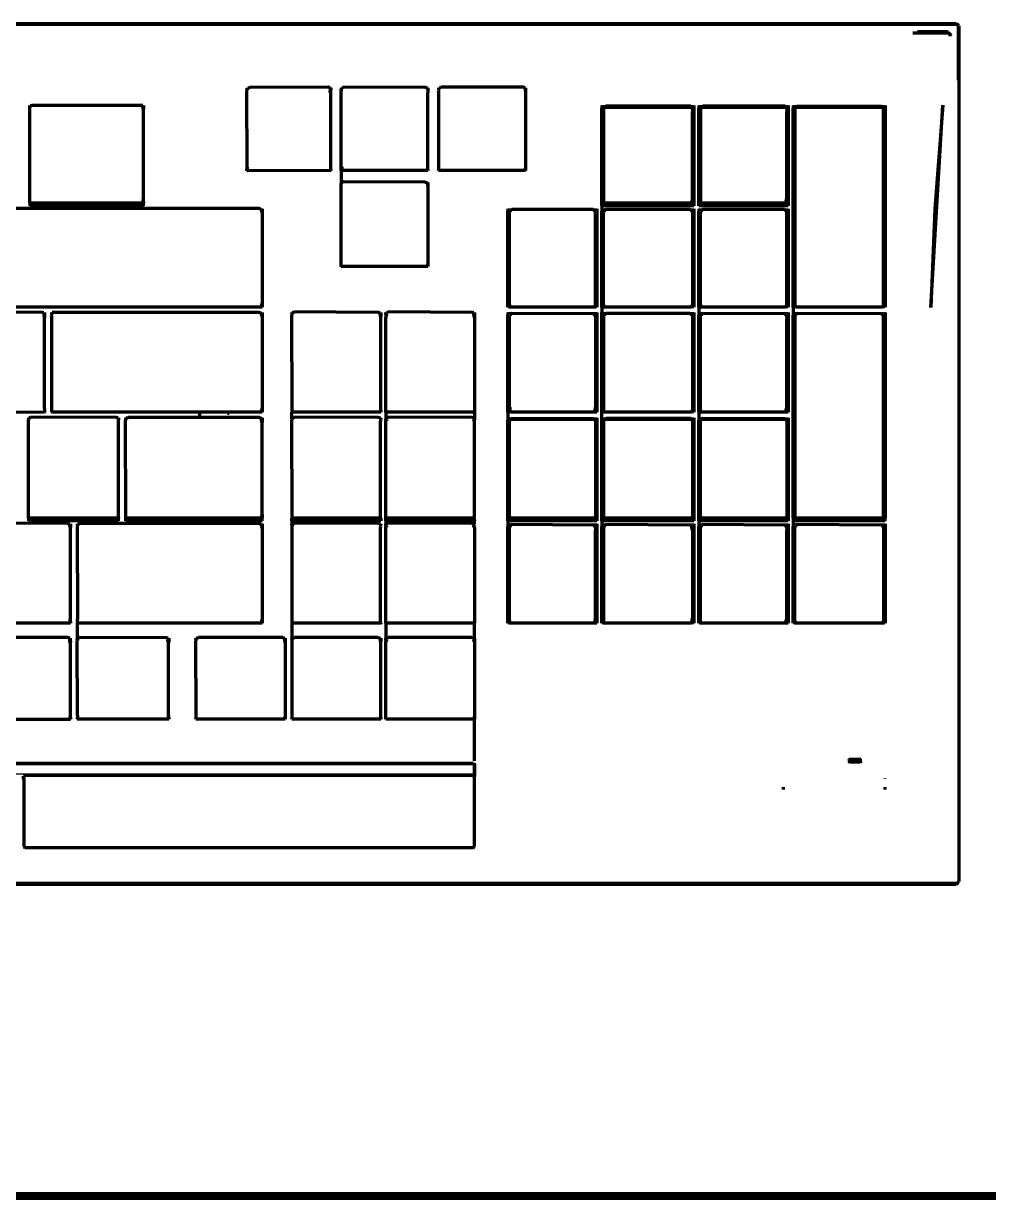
# Model space of a CAD drawing. Header units: millimetres. Extents: x 4307 to 31003, y 2809 to 20009.
# Drawn here: x 12855.8 to 12985.9, y 13399.1 to 13557.4 of the extents above; entities that cross this region are included whole.
import ezdxf

# ---------------------------------------------------------------- set-up
doc = ezdxf.new("R2010")
doc.units = ezdxf.units.MM
doc.layers.add('ProfileEdges', color=7, linetype='Continuous')

msp = doc.modelspace()

# ---------------------------------------------------------------- linework, layer by layer
for p, q in [((12981.63, 13557.11), (12981.47, 13557.26)), ((12981.63, 13557.11), (12981.63, 13549.82)), ((12981.74, 13556.96), (12981.63, 13557.11)), ((12981.74, 13556.96), (12981.74, 13548.65)), ((12980.47, 13556.34), (12980.76, 13555.96)), ((12980.76, 13555.96), (12980.81, 13555.97)), ((12980.79, 13556.16), (12980.81, 13555.97)), ((12980.81, 13555.93), (12980.81, 13555.97)), ((12885.93, 13548.75), (12886.06, 13548.74)), ((12886.09, 13548.75), (12886.27, 13548.75)), ((12896.9, 13548.78), (12897.16, 13548.78)), ((12897.16, 13548.78), (12897.25, 13548.78)), ((12898.63, 13548.78), (12898.71, 13548.78)), ((12909.97, 13548.78), (12910.23, 13548.78)), ((12910.23, 13548.78), (12910.32, 13548.78)), ((12911.76, 13548.78), (12911.85, 13548.78)), ((12923.15, 13548.78), (12923.41, 13548.78)), ((12923.41, 13548.78), (12923.49, 13548.78)), ((12911.76, 13548.44), (12911.85, 13548.44)), ((12923.41, 13548.44), (12923.49, 13548.44)), ((12856.68, 13546.4), (12856.76, 13546.4)), ((12856.68, 13546.06), (12856.76, 13546.06)), ((12871.85, 13546.38), (12871.98, 13546.4)), ((12871.9, 13546.06), (12871.98, 13546.06)), ((12933.78, 13546.4), (12946.17, 13546.4)), ((12933.78, 13546.06), (12934, 13546.06)), ((12934, 13546.06), (12945.93, 13546.06)), ((12945.93, 13546.06), (12946.17, 13546.06)), ((12946.85, 13546.4), (12958.87, 13546.4)), ((12946.85, 13546.06), (12947.08, 13546.06)), ((12947.08, 13546.06), (12958.63, 13546.06)), ((12958.63, 13546.06), (12958.87, 13546.06)), ((12959.56, 13546.4), (12971.92, 13546.4)), ((12959.56, 13546.06), (12959.81, 13546.06)), ((12959.81, 13546.06), (12971.66, 13546.06)), ((12971.66, 13546.06), (12971.92, 13546.06)), ((12898.63, 13536.04), (12898.71, 13536.04)), ((12898.71, 13536.04), (12909.97, 13536.07)), ((12910.23, 13536.04), (12910.32, 13536.04)), ((12910.25, 13535.7), (12910.32, 13535.7)), ((12887.65, 13532.48), (12887.8, 13532.48)), ((12887.86, 13532.47), (12887.99, 13532.48)), ((12887.9, 13532.15), (12887.99, 13532.15)), ((12921.1, 13532.48), (12933.1, 13532.48)), ((12921.1, 13532.15), (12921.33, 13532.15)), ((12921.33, 13532.15), (12921.62, 13532.15)), ((12932.58, 13532.15), (12932.88, 13532.15)), ((12932.88, 13532.15), (12933.1, 13532.15)), ((12933.78, 13532.48), (12946.17, 13532.48)), ((12933.78, 13532.15), (12934.03, 13532.15)), ((12934.03, 13532.15), (12934.3, 13532.15)), ((12945.66, 13532.15), (12945.95, 13532.15)), ((12945.95, 13532.15), (12946.17, 13532.15)), ((12946.85, 13532.48), (12958.87, 13532.48)), ((12946.85, 13532.15), (12947.1, 13532.15)), ((12947.1, 13532.15), (12947.37, 13532.15)), ((12958.36, 13532.15), (12958.65, 13532.15)), ((12958.65, 13532.15), (12958.87, 13532.15)), ((12846.73, 13518.49), (12858.33, 13518.52)), ((12858.54, 13518.47), (12858.67, 13518.49)), ((12859.61, 13518.49), (12859.69, 13518.49)), ((12887.86, 13518.47), (12887.99, 13518.49)), ((12892, 13518.49), (12892.08, 13518.49)), ((12892.08, 13518.49), (12903.62, 13518.52)), ((12903.83, 13518.47), (12903.96, 13518.49)), ((12904.65, 13518.49), (12904.78, 13518.47)), ((12904.81, 13518.49), (12916.27, 13518.52)), ((12916.48, 13518.47), (12916.61, 13518.49)), ((12921.1, 13518.49), (12933.1, 13518.49)), ((12933.78, 13518.49), (12946.17, 13518.49)), ((12946.85, 13518.49), (12958.87, 13518.49)), ((12959.56, 13518.49), (12971.92, 13518.49)), ((12858.67, 13518.15), (12858.6, 13518.15)), ((12859.61, 13518.15), (12859.69, 13518.15)), ((12887.9, 13518.15), (12887.99, 13518.15)), ((12903.88, 13518.15), (12903.96, 13518.15)), ((12904.65, 13518.15), (12904.99, 13518.15)), ((12916.27, 13518.15), (12916.54, 13518.15)), ((12916.54, 13518.15), (12916.61, 13518.15)), ((12921.1, 13518.15), (12921.33, 13518.15)), ((12921.33, 13518.15), (12921.62, 13518.15)), ((12932.58, 13518.15), (12932.86, 13518.15)), ((12932.86, 13518.15), (12933.1, 13518.15)), ((12933.78, 13518.15), (12934, 13518.15)), ((12934, 13518.15), (12934.3, 13518.15)), ((12945.66, 13518.15), (12945.95, 13518.15)), ((12945.95, 13518.15), (12946.17, 13518.15)), ((12946.85, 13518.15), (12947.08, 13518.15)), ((12947.08, 13518.15), (12947.37, 13518.15)), ((12958.36, 13518.15), (12958.63, 13518.15)), ((12958.63, 13518.15), (12958.87, 13518.15)), ((12959.56, 13518.15), (12959.83, 13518.15)), ((12959.99, 13518.15), (12960.07, 13518.15)), ((12971.4, 13518.15), (12971.66, 13518.15)), ((12971.66, 13518.15), (12971.92, 13518.15)), ((12856.5, 13504.32), (12856.58, 13504.32)), ((12856.58, 13504.32), (12868.3, 13504.35)), ((12868.55, 13504.32), (12868.64, 13504.32)), ((12869.58, 13504.32), (12869.67, 13504.32)), ((12887.86, 13504.3), (12887.99, 13504.32)), ((12892, 13504.32), (12892.08, 13504.32)), ((12892.08, 13504.32), (12903.62, 13504.35)), ((12903.88, 13504.32), (12903.96, 13504.32)), ((12904.65, 13504.32), (12904.73, 13504.32)), ((12904.73, 13504.32), (12916.27, 13504.35)), ((12916.53, 13504.32), (12916.61, 13504.32)), ((12921.1, 13504.32), (12933.1, 13504.32)), ((12933.78, 13504.32), (12946.17, 13504.32)), ((12946.85, 13504.32), (12958.87, 13504.32)), ((12868.55, 13503.98), (12868.64, 13503.98)), ((12887.9, 13503.98), (12887.99, 13503.98)), ((12903.88, 13503.98), (12903.96, 13503.98)), ((12904.65, 13503.98), (12904.99, 13503.98)), ((12916.27, 13503.98), (12916.61, 13503.98)), ((12921.1, 13503.98), (12921.33, 13503.98)), ((12921.33, 13503.98), (12932.88, 13503.98)), ((12932.88, 13503.98), (12933.1, 13503.98)), ((12933.78, 13503.98), (12934, 13503.98)), ((12934, 13503.98), (12945.95, 13503.98)), ((12945.95, 13503.98), (12946.17, 13503.98)), ((12946.85, 13503.98), (12947.08, 13503.98)), ((12947.08, 13503.98), (12958.65, 13503.98)), ((12958.65, 13503.98), (12958.87, 13503.98)), ((12861.81, 13490.02), (12861.96, 13490.02)), ((12862.02, 13490.01), (12862.15, 13490.02)), ((12863.08, 13490.02), (12863.21, 13490.01)), ((12863.27, 13490.02), (12863.42, 13490.02)), ((12887.65, 13490.02), (12887.8, 13490.02)), ((12887.86, 13490.01), (12887.99, 13490.02)), ((12892, 13490.02), (12892.12, 13490.01)), ((12903.62, 13490.02), (12903.88, 13490.03)), ((12903.88, 13490.03), (12903.96, 13490.02)), ((12904.65, 13490.02), (12904.73, 13490.03)), ((12904.73, 13490.03), (12904.99, 13490.02)), ((12916.27, 13490.02), (12916.42, 13490.02)), ((12916.48, 13490.01), (12916.61, 13490.02)), ((12916.59, 13490.89), (12916.61, 13490.78)), ((12916.61, 13490.02), (12916.61, 13489.69)), ((12921.1, 13490.02), (12933.1, 13490.02)), ((12933.78, 13490.02), (12946.17, 13490.02)), ((12946.85, 13490.02), (12958.87, 13490.02)), ((12959.56, 13490.02), (12971.92, 13490.02)), ((12862.15, 13489.69), (12862.06, 13489.69)), ((12887.9, 13489.69), (12887.99, 13489.69)), ((12903.88, 13489.69), (12903.96, 13489.69)), ((12904.65, 13489.69), (12904.99, 13489.69)), ((12916.27, 13489.69), (12916.54, 13489.69)), ((12916.54, 13489.69), (12916.61, 13489.69)), ((12916.61, 13489.69), (12916.59, 13489.39)), ((12921.1, 13489.69), (12921.33, 13489.69)), ((12921.33, 13489.69), (12921.62, 13489.69)), ((12932.58, 13489.69), (12932.86, 13489.69)), ((12932.86, 13489.69), (12933.1, 13489.69)), ((12933.78, 13489.69), (12934, 13489.69)), ((12934, 13489.69), (12934.3, 13489.69)), ((12945.66, 13489.69), (12945.89, 13489.69)), ((12945.89, 13489.69), (12946.17, 13489.69)), ((12946.85, 13489.69), (12947.08, 13489.69)), ((12947.08, 13489.69), (12947.37, 13489.69)), ((12958.36, 13489.69), (12958.63, 13489.69)), ((12958.63, 13489.69), (12958.87, 13489.69)), ((12959.56, 13489.69), (12959.78, 13489.69)), ((12959.78, 13489.69), (12959.83, 13489.69)), ((12959.99, 13489.69), (12960.07, 13489.69)), ((12971.4, 13489.69), (12971.7, 13489.69)), ((12971.7, 13489.69), (12971.92, 13489.69)), ((12850.16, 13474.63), (12862.06, 13474.63)), ((12862.06, 13474.63), (12862.15, 13474.63)), ((12862.06, 13474.29), (12862.15, 13474.29)), ((12863.08, 13474.63), (12863.16, 13474.63)), ((12863.16, 13474.63), (12875.06, 13474.66)), ((12875.06, 13474.29), (12875.34, 13474.29)), ((12875.28, 13474.61), (12875.41, 13474.63)), ((12875.34, 13474.29), (12875.41, 13474.29)), ((12879.07, 13474.63), (12879.16, 13474.63)), ((12879.16, 13474.63), (12891.02, 13474.63)), ((12891.02, 13474.63), (12891.11, 13474.63)), ((12891.02, 13474.29), (12891.11, 13474.29)), ((12892, 13474.63), (12892.08, 13474.63)), ((12892.08, 13474.63), (12903.88, 13474.63)), ((12903.88, 13474.63), (12903.96, 13474.63)), ((12903.88, 13474.29), (12903.96, 13474.29)), ((12904.65, 13474.63), (12904.73, 13474.63)), ((12904.65, 13474.29), (12904.99, 13474.29)), ((12904.73, 13474.63), (12916.53, 13474.63)), ((12916.27, 13474.29), (12916.56, 13474.29)), ((12916.53, 13474.63), (12916.61, 13474.63)), ((12916.56, 13474.29), (12916.61, 13474.29)), ((12967.2, 13458.4), (12967.13, 13458.33)), ((12968.63, 13458.33), (12968.56, 13458.4)), ((12714.7, 13457.62), (12916.48, 13457.62)), ((12916.48, 13456.47), (12916.48, 13457.62)), ((12967.09, 13458.22), (12968.63, 13458.22)), ((12968.69, 13458.22), (12968.63, 13458.22)), ((12916.48, 13456.29), (12714.7, 13456.29)), ((12916.48, 13456.18), (12916.48, 13456.29)), ((12916.48, 13455.85), (12916.48, 13456.18))]:
    msp.add_line(p, q)
at = {"layer": 'ProfileEdges', "lineweight": 211}
for p, q in [((12682.64, 13557.45), (12981.52, 13557.45)), ((12682.76, 13557.34), (12981.4, 13557.34)), ((12981.4, 13557.34), (12981.47, 13557.26)), ((12981.65, 13557.31), (12981.47, 13557.26)), ((12981.52, 13557.45), (12981.65, 13557.31)), ((12981.65, 13557.31), (12981.69, 13557.31)), ((12981.87, 13557.12), (12981.69, 13557.31)), ((12981.87, 13557.12), (12981.87, 13441.84)), ((12975.67, 13556.19), (12980.48, 13556.19)), ((12976.47, 13556.34), (12976.28, 13556.3)), ((12980.42, 13556.34), (12976.47, 13556.34)), ((12980.42, 13556.3), (12976.47, 13556.34)), ((12980.42, 13556.3), (12980.42, 13556.34)), ((12980.48, 13556.19), (12980.42, 13556.3)), ((12980.48, 13556.19), (12980.66, 13556)), ((12980.66, 13556), (12980.66, 13555.76)), ((12980.76, 13555.96), (12980.66, 13556)), ((12980.76, 13555.96), (12980.76, 13555.87)), ((12885.95, 13548.49), (12885.93, 13548.75)), ((12886.06, 13548.74), (12885.95, 13548.49)), ((12886.09, 13548.75), (12886.06, 13548.74)), ((12886.27, 13548.84), (12886.09, 13548.75)), ((12896.9, 13548.87), (12886.27, 13548.84)), ((12897.16, 13548.78), (12896.9, 13548.87)), ((12897.16, 13548.78), (12897.16, 13548.53)), ((12897.23, 13548.52), (12897.16, 13548.78)), ((12897.25, 13548.78), (12897.23, 13548.52)), ((12898.63, 13548.78), (12898.65, 13548.52)), ((12898.65, 13548.52), (12898.71, 13548.78)), ((12898.71, 13548.78), (12898.82, 13548.78)), ((12898.97, 13548.87), (12898.82, 13548.78)), ((12909.97, 13548.82), (12898.97, 13548.87)), ((12910.23, 13548.78), (12909.97, 13548.82)), ((12910.23, 13548.78), (12910.3, 13548.52)), ((12910.32, 13548.78), (12910.3, 13548.52)), ((12911.76, 13548.78), (12911.78, 13548.52)), ((12911.78, 13548.52), (12911.85, 13548.78)), ((12911.85, 13548.78), (12911.95, 13548.78)), ((12911.95, 13548.78), (12912.1, 13548.87)), ((12923.15, 13548.87), (12912.1, 13548.87)), ((12923.41, 13548.78), (12923.15, 13548.87)), ((12923.41, 13548.78), (12923.41, 13548.44)), ((12923.49, 13548.78), (12923.49, 13548.44)), ((12885.95, 13548.49), (12885.93, 13548.42)), ((12885.95, 13538.08), (12885.93, 13548.42)), ((12897.16, 13548.13), (12897.16, 13548.44)), ((12897.25, 13548.44), (12897.23, 13548.52)), ((12897.23, 13538.13), (12897.25, 13548.44)), ((12898.65, 13548.52), (12898.63, 13548.44)), ((12898.65, 13537.76), (12898.63, 13548.44)), ((12910.3, 13548.52), (12910.32, 13548.44)), ((12910.32, 13548.44), (12910.3, 13548.14)), ((12910.3, 13537.76), (12910.3, 13548.14)), ((12911.78, 13548.52), (12911.76, 13548.44)), ((12911.78, 13548.14), (12911.76, 13548.44)), ((12911.78, 13537.76), (12911.78, 13548.14)), ((12923.41, 13548.44), (12923.47, 13548.14)), ((12923.49, 13548.44), (12923.47, 13548.14)), ((12923.47, 13548.14), (12923.47, 13538.13)), ((12856.7, 13546.14), (12856.68, 13546.4)), ((12856.68, 13546.06), (12856.7, 13546.14)), ((12856.7, 13545.76), (12856.68, 13546.06)), ((12856.7, 13546.14), (12856.76, 13546.4)), ((12856.7, 13533.35), (12856.7, 13545.76)), ((12856.76, 13546.4), (12857.02, 13546.44)), ((12857.02, 13546.44), (12871.64, 13546.44)), ((12871.85, 13546.38), (12871.64, 13546.44)), ((12871.9, 13546.16), (12871.85, 13546.38)), ((12871.9, 13546.16), (12871.9, 13546.06)), ((12871.9, 13546.06), (12871.96, 13545.76)), ((12871.98, 13546.06), (12871.96, 13545.76)), ((12871.96, 13545.76), (12871.96, 13533.73)), ((12871.98, 13546.4), (12871.98, 13546.06)), ((12933.78, 13546.4), (12933.78, 13546.06)), ((12933.78, 13533.23), (12933.78, 13546.06)), ((12933.98, 13545.95), (12934, 13546.06)), ((12933.98, 13545.95), (12933.98, 13533.54)), ((12934, 13546.06), (12934.04, 13546.21)), ((12934.04, 13546.21), (12934.3, 13546.3)), ((12945.66, 13546.3), (12934.3, 13546.3)), ((12945.91, 13546.21), (12945.66, 13546.3)), ((12945.91, 13546.21), (12945.93, 13546.06)), ((12945.93, 13546.06), (12945.98, 13545.58)), ((12945.98, 13533.91), (12945.98, 13545.58)), ((12946.17, 13546.4), (12946.17, 13546.06)), ((12946.17, 13546.06), (12946.17, 13533.23)), ((12946.85, 13546.4), (12946.85, 13546.06)), ((12946.85, 13533.23), (12946.85, 13546.06)), ((12947.05, 13545.95), (12947.08, 13546.06)), ((12947.05, 13545.95), (12947.05, 13533.54)), ((12947.08, 13546.06), (12947.11, 13546.21)), ((12947.11, 13546.21), (12947.37, 13546.3)), ((12958.36, 13546.3), (12947.37, 13546.3)), ((12958.62, 13546.21), (12958.36, 13546.3)), ((12958.62, 13546.21), (12958.63, 13546.06)), ((12958.63, 13546.06), (12958.68, 13545.58)), ((12958.68, 13533.91), (12958.68, 13545.58)), ((12958.87, 13546.4), (12958.87, 13546.06)), ((12958.87, 13546.06), (12958.87, 13533.23)), ((12959.56, 13546.4), (12959.56, 13546.06)), ((12959.56, 13519.24), (12959.56, 13546.06)), ((12959.81, 13546.21), (12960.07, 13546.3)), ((12959.81, 13546.06), (12959.81, 13546.21)), ((12959.81, 13519.28), (12959.81, 13546.06)), ((12971.4, 13546.25), (12960.07, 13546.3)), ((12971.66, 13546.21), (12971.4, 13546.25)), ((12971.66, 13546.06), (12971.66, 13546.21)), ((12971.66, 13546.06), (12971.66, 13519.28)), ((12971.92, 13546.4), (12971.92, 13546.06)), ((12971.92, 13546.06), (12971.92, 13519.24)), ((12978.11, 13519.18), (12979.73, 13546.45)), ((12979.73, 13546.45), (12978.61, 13532.48)), ((12885.93, 13537.59), (12885.95, 13538.08)), ((12886, 13537.59), (12885.93, 13537.59)), ((12885.95, 13538.08), (12886, 13537.59)), ((12897.17, 13537.64), (12886, 13537.59)), ((12897.17, 13537.64), (12897.23, 13537.76)), ((12897.25, 13537.64), (12897.17, 13537.64)), ((12897.23, 13537.76), (12897.23, 13538.13)), ((12897.23, 13537.76), (12897.25, 13537.64)), ((12898.63, 13537.64), (12898.65, 13537.76)), ((12898.68, 13537.64), (12898.63, 13537.64)), ((12898.63, 13537.64), (12898.63, 13536.04)), ((12898.68, 13537.64), (12898.65, 13537.76)), ((12898.71, 13537.64), (12898.68, 13537.64)), ((12898.71, 13538.15), (12898.71, 13537.64)), ((12910.27, 13537.63), (12898.71, 13537.64)), ((12910.3, 13537.76), (12910.27, 13537.63)), ((12910.32, 13537.64), (12910.27, 13537.63)), ((12910.3, 13537.76), (12910.32, 13537.64)), ((12911.76, 13537.64), (12911.78, 13537.76)), ((12911.81, 13537.64), (12911.76, 13537.64)), ((12911.81, 13537.64), (12911.78, 13537.76)), ((12923.39, 13537.64), (12911.81, 13537.64)), ((12923.39, 13537.64), (12923.41, 13537.74)), ((12923.49, 13537.64), (12923.39, 13537.64)), ((12923.47, 13538.13), (12923.41, 13537.74)), ((12923.47, 13538.13), (12923.49, 13537.64)), ((12898.63, 13536.04), (12898.63, 13536)), ((12898.63, 13536), (12898.65, 13535.78)), ((12898.65, 13535.78), (12898.71, 13536.04)), ((12898.97, 13536.13), (12898.71, 13536.04)), ((12909.97, 13536.07), (12898.97, 13536.13)), ((12909.97, 13536.07), (12910.23, 13536.04)), ((12910.23, 13536.04), (12910.25, 13535.7)), ((12910.32, 13536.04), (12910.32, 13535.7)), ((12898.63, 13535.7), (12898.65, 13535.78)), ((12898.65, 13524.8), (12898.63, 13535.7)), ((12910.25, 13535.7), (12910.3, 13535.4)), ((12910.32, 13535.7), (12910.3, 13535.4)), ((12910.3, 13535.4), (12910.3, 13525.18)), ((12856.68, 13533.23), (12856.7, 13533.35)), ((12856.68, 13533.23), (12856.68, 13532.9)), ((12856.73, 13533.23), (12856.68, 13533.23)), ((12871.98, 13532.9), (12856.68, 13532.9)), ((12856.7, 13533.35), (12856.73, 13533.23)), ((12856.73, 13533.23), (12856.76, 13533.09)), ((12871.91, 13533.23), (12856.73, 13533.23)), ((12856.76, 13533.09), (12857.02, 13533)), ((12871.64, 13533), (12857.02, 13533)), ((12871.64, 13533), (12871.9, 13533.09)), ((12871.9, 13533.09), (12871.91, 13533.23)), ((12871.91, 13533.23), (12871.96, 13533.73)), ((12871.98, 13533.23), (12871.91, 13533.23)), ((12871.96, 13533.73), (12871.98, 13533.23)), ((12871.98, 13532.9), (12871.98, 13533.23)), ((12933.78, 13532.9), (12933.78, 13533.23)), ((12934.2, 13533.23), (12933.78, 13533.23)), ((12946.17, 13532.9), (12933.78, 13532.9)), ((12933.78, 13532.9), (12933.78, 13532.48)), ((12934.08, 13533.29), (12933.98, 13533.54)), ((12934.2, 13533.23), (12934.08, 13533.29)), ((12934.3, 13533.18), (12934.2, 13533.23)), ((12944.24, 13533.23), (12934.2, 13533.23)), ((12944.24, 13533.23), (12934.3, 13533.18)), ((12945.66, 13533.24), (12944.24, 13533.23)), ((12945.87, 13533.29), (12945.66, 13533.24)), ((12946.17, 13533.23), (12945.66, 13533.24)), ((12945.91, 13533.52), (12945.87, 13533.29)), ((12945.98, 13533.91), (12945.91, 13533.52)), ((12946.17, 13533.23), (12946.17, 13532.9)), ((12946.85, 13532.9), (12946.85, 13533.23)), ((12947.27, 13533.23), (12946.85, 13533.23)), ((12958.87, 13532.9), (12946.85, 13532.9)), ((12947.15, 13533.29), (12947.05, 13533.54)), ((12947.27, 13533.23), (12947.15, 13533.29)), ((12947.37, 13533.18), (12947.27, 13533.23)), ((12956.99, 13533.23), (12947.27, 13533.23)), ((12956.99, 13533.23), (12947.37, 13533.18)), ((12958.36, 13533.24), (12956.99, 13533.23)), ((12958.57, 13533.29), (12958.36, 13533.24)), ((12958.87, 13533.23), (12958.36, 13533.24)), ((12958.62, 13533.52), (12958.57, 13533.29)), ((12958.62, 13533.52), (12958.68, 13533.91)), ((12958.87, 13533.23), (12958.87, 13532.9)), ((12887.65, 13532.52), (12853.66, 13532.52)), ((12887.65, 13532.52), (12887.8, 13532.48)), ((12887.8, 13532.48), (12887.86, 13532.47)), ((12887.86, 13532.47), (12887.9, 13532.24)), ((12887.9, 13532.24), (12887.9, 13532.15)), ((12887.9, 13532.15), (12887.97, 13531.84)), ((12887.99, 13532.15), (12887.97, 13531.84)), ((12887.97, 13531.84), (12887.97, 13519.73)), ((12887.99, 13532.48), (12887.99, 13532.15)), ((12921.1, 13532.48), (12921.1, 13532.15)), ((12921.1, 13519.24), (12921.1, 13532.15)), ((12921.3, 13532.03), (12921.33, 13532.15)), ((12921.3, 13519.54), (12921.3, 13532.03)), ((12921.33, 13532.15), (12921.36, 13532.29)), ((12921.36, 13532.29), (12921.62, 13532.39)), ((12932.58, 13532.39), (12921.62, 13532.39)), ((12932.58, 13532.39), (12932.84, 13532.29)), ((12932.88, 13532.15), (12932.84, 13532.29)), ((12932.91, 13532.03), (12932.88, 13532.15)), ((12932.91, 13519.54), (12932.91, 13532.03)), ((12933.1, 13532.48), (12933.1, 13532.15)), ((12933.1, 13532.15), (12933.1, 13519.24)), ((12933.78, 13532.48), (12933.78, 13532.15)), ((12933.78, 13519.24), (12933.78, 13532.15)), ((12934.03, 13532.15), (12933.98, 13532.03)), ((12933.98, 13519.54), (12933.98, 13532.03)), ((12934.08, 13532.28), (12934.03, 13532.15)), ((12934.3, 13532.39), (12934.08, 13532.28)), ((12945.66, 13532.39), (12934.3, 13532.39)), ((12945.66, 13532.39), (12945.91, 13532.29)), ((12945.95, 13532.15), (12945.91, 13532.29)), ((12945.98, 13532.03), (12945.95, 13532.15)), ((12945.98, 13532.03), (12945.98, 13519.54)), ((12946.17, 13532.48), (12946.17, 13532.15)), ((12946.17, 13532.15), (12946.17, 13519.24)), ((12946.85, 13532.48), (12946.85, 13532.15)), ((12946.85, 13519.24), (12946.85, 13532.15)), ((12947.1, 13532.15), (12947.05, 13532.03)), ((12947.05, 13519.54), (12947.05, 13532.03)), ((12947.15, 13532.28), (12947.1, 13532.15)), ((12947.37, 13532.39), (12947.15, 13532.28)), ((12958.36, 13532.39), (12947.37, 13532.39)), ((12958.36, 13532.39), (12958.62, 13532.29)), ((12958.65, 13532.15), (12958.62, 13532.29)), ((12958.68, 13532.03), (12958.65, 13532.15)), ((12958.68, 13519.54), (12958.68, 13532.03)), ((12958.87, 13532.48), (12958.87, 13532.15)), ((12958.87, 13532.15), (12958.87, 13519.24)), ((12978.61, 13532.48), (12978.11, 13519.18)), ((12898.63, 13524.69), (12898.65, 13524.8)), ((12898.65, 13524.8), (12898.68, 13524.69)), ((12910.3, 13525.18), (12910.23, 13524.79)), ((12910.3, 13525.18), (12910.32, 13524.69)), ((12898.68, 13524.69), (12898.63, 13524.69)), ((12910.21, 13524.69), (12898.68, 13524.69)), ((12910.21, 13524.69), (12910.23, 13524.79)), ((12910.32, 13524.69), (12910.21, 13524.69)), ((12858.33, 13518.52), (12846.98, 13518.58)), ((12887.92, 13519.24), (12853.39, 13519.24)), ((12858.54, 13518.47), (12858.33, 13518.52)), ((12858.54, 13518.47), (12858.58, 13518.24)), ((12858.67, 13518.49), (12858.67, 13518.15)), ((12859.61, 13518.49), (12859.63, 13518.23)), ((12859.63, 13518.23), (12859.69, 13518.49)), ((12859.95, 13518.52), (12859.69, 13518.49)), ((12887.65, 13518.52), (12859.95, 13518.52)), ((12887.65, 13518.52), (12887.86, 13518.47)), ((12887.86, 13518.47), (12887.9, 13518.24)), ((12887.92, 13519.24), (12887.97, 13519.73)), ((12887.99, 13519.24), (12887.92, 13519.24)), ((12887.97, 13519.73), (12887.99, 13519.24)), ((12887.99, 13518.49), (12887.99, 13518.15)), ((12892.02, 13518.23), (12892, 13518.49)), ((12892.02, 13518.23), (12892.08, 13518.49)), ((12892.08, 13518.49), (12892.34, 13518.58)), ((12903.62, 13518.52), (12892.34, 13518.58)), ((12903.83, 13518.47), (12903.62, 13518.52)), ((12903.88, 13518.24), (12903.83, 13518.47)), ((12903.96, 13518.49), (12903.96, 13518.15)), ((12904.67, 13518.23), (12904.65, 13518.49)), ((12904.78, 13518.47), (12904.67, 13518.23)), ((12904.81, 13518.49), (12904.78, 13518.47)), ((12904.99, 13518.58), (12904.81, 13518.49)), ((12916.27, 13518.52), (12904.99, 13518.58)), ((12916.48, 13518.47), (12916.27, 13518.52)), ((12916.48, 13518.47), (12916.53, 13518.24)), ((12916.61, 13518.49), (12916.61, 13518.15)), ((12921.36, 13519.28), (12921.1, 13519.24)), ((12921.1, 13518.49), (12921.1, 13518.15)), ((12921.3, 13519.54), (12921.36, 13519.28)), ((12921.36, 13519.28), (12921.48, 13519.24)), ((12932.72, 13519.24), (12921.48, 13519.24)), ((12932.72, 13519.24), (12932.84, 13519.28)), ((12932.84, 13519.28), (12932.91, 13519.54)), ((12933.1, 13519.24), (12932.84, 13519.28)), ((12933.1, 13518.49), (12933.1, 13518.15)), ((12933.78, 13519.24), (12933.78, 13518.49)), ((12934.2, 13519.24), (12933.78, 13519.24)), ((12933.78, 13518.15), (12933.78, 13518.49)), ((12933.98, 13519.54), (12934.08, 13519.3)), ((12934.2, 13519.24), (12934.08, 13519.3)), ((12945.79, 13519.24), (12934.2, 13519.24)), ((12945.91, 13519.28), (12945.79, 13519.24)), ((12945.91, 13519.28), (12945.98, 13519.54)), ((12946.17, 13519.24), (12945.91, 13519.28)), ((12946.17, 13518.49), (12946.17, 13518.15)), ((12946.85, 13519.24), (12946.85, 13518.49)), ((12947.27, 13519.24), (12946.85, 13519.24)), ((12946.85, 13518.49), (12946.85, 13518.15)), ((12947.05, 13519.54), (12947.15, 13519.3)), ((12947.27, 13519.24), (12947.15, 13519.3)), ((12958.5, 13519.24), (12947.27, 13519.24)), ((12958.5, 13519.24), (12958.62, 13519.28)), ((12958.62, 13519.28), (12958.68, 13519.54)), ((12958.87, 13519.24), (12958.62, 13519.28)), ((12958.87, 13518.49), (12958.87, 13518.15)), ((12959.81, 13519.28), (12959.56, 13519.24)), ((12959.56, 13519.24), (12959.56, 13518.49)), ((12959.56, 13518.49), (12959.56, 13518.15)), ((12959.93, 13519.24), (12959.81, 13519.28)), ((12971.54, 13519.24), (12959.93, 13519.24)), ((12971.66, 13519.28), (12971.54, 13519.24)), ((12971.92, 13519.24), (12971.66, 13519.28)), ((12971.92, 13518.49), (12971.92, 13518.15)), ((12858.6, 13518.15), (12858.58, 13518.24)), ((12858.65, 13517.85), (12858.6, 13518.15)), ((12858.67, 13518.15), (12858.65, 13517.85)), ((12858.65, 13505.56), (12858.65, 13517.85)), ((12859.63, 13518.23), (12859.61, 13518.15)), ((12859.63, 13517.85), (12859.61, 13518.15)), ((12859.63, 13505.18), (12859.63, 13517.85)), ((12887.9, 13518.24), (12887.9, 13518.15)), ((12887.9, 13518.15), (12887.97, 13517.85)), ((12887.99, 13518.15), (12887.97, 13517.85)), ((12887.97, 13517.85), (12887.97, 13505.56)), ((12892.02, 13518.23), (12892, 13518.15)), ((12892.02, 13505.56), (12892, 13518.15)), ((12903.88, 13518.24), (12903.88, 13518.15)), ((12903.88, 13518.15), (12903.94, 13517.85)), ((12903.96, 13518.15), (12903.94, 13517.85)), ((12903.94, 13517.85), (12903.94, 13505.56)), ((12904.67, 13518.23), (12904.65, 13518.15)), ((12904.65, 13518.15), (12904.67, 13517.85)), ((12904.67, 13505.18), (12904.67, 13517.85)), ((12916.54, 13518.15), (12916.53, 13518.24)), ((12916.59, 13517.85), (12916.54, 13518.15)), ((12916.61, 13518.15), (12916.59, 13517.85)), ((12916.59, 13517.85), (12916.59, 13505.56)), ((12921.1, 13505.07), (12921.1, 13518.15)), ((12921.3, 13518.04), (12921.33, 13518.15)), ((12921.3, 13505.37), (12921.3, 13518.04)), ((12921.33, 13518.15), (12921.36, 13518.3)), ((12921.62, 13518.39), (12921.36, 13518.3)), ((12932.58, 13518.34), (12921.62, 13518.39)), ((12932.58, 13518.34), (12932.84, 13518.3)), ((12932.84, 13518.3), (12932.86, 13518.15)), ((12932.86, 13518.15), (12932.91, 13517.66)), ((12932.91, 13517.66), (12932.91, 13505.75)), ((12933.1, 13518.15), (12933.1, 13505.07)), ((12933.78, 13505.07), (12933.78, 13518.15)), ((12933.98, 13518.04), (12934, 13518.15)), ((12933.98, 13518.04), (12933.98, 13505.37)), ((12934, 13518.15), (12934.04, 13518.3)), ((12934.04, 13518.3), (12934.3, 13518.39)), ((12945.66, 13518.39), (12934.3, 13518.39)), ((12945.66, 13518.39), (12945.91, 13518.3)), ((12945.95, 13518.15), (12945.91, 13518.3)), ((12945.98, 13518.04), (12945.95, 13518.15)), ((12945.98, 13518.04), (12945.98, 13505.37)), ((12946.17, 13518.15), (12946.17, 13505.07)), ((12946.85, 13505.07), (12946.85, 13518.15)), ((12947.05, 13518.04), (12947.08, 13518.15)), ((12947.05, 13505.37), (12947.05, 13518.04)), ((12947.08, 13518.15), (12947.11, 13518.3)), ((12947.11, 13518.3), (12947.37, 13518.39)), ((12958.36, 13518.34), (12947.37, 13518.39)), ((12958.62, 13518.3), (12958.36, 13518.34)), ((12958.62, 13518.3), (12958.63, 13518.15)), ((12958.63, 13518.15), (12958.68, 13517.66)), ((12958.68, 13505.75), (12958.68, 13517.66)), ((12958.87, 13518.15), (12958.87, 13505.07)), ((12959.56, 13490.78), (12959.56, 13518.15)), ((12960.07, 13518.39), (12959.81, 13518.3)), ((12959.83, 13518.15), (12959.81, 13518.3)), ((12959.81, 13518.05), (12959.83, 13518.15)), ((12959.81, 13490.82), (12959.81, 13518.05)), ((12971.4, 13518.34), (12960.07, 13518.39)), ((12971.66, 13518.3), (12971.4, 13518.34)), ((12971.66, 13518.15), (12971.66, 13518.3)), ((12971.66, 13518.15), (12971.66, 13490.82)), ((12971.92, 13518.15), (12971.92, 13490.78)), ((12858.6, 13505.04), (12846.71, 13505.07)), ((12856.5, 13504.32), (12856.52, 13504.06)), ((12856.52, 13504.06), (12856.58, 13504.32)), ((12856.58, 13504.32), (12856.84, 13504.41)), ((12868.3, 13504.35), (12856.84, 13504.41)), ((12858.65, 13505.56), (12858.6, 13505.04)), ((12858.67, 13505.07), (12858.6, 13505.04)), ((12858.65, 13505.56), (12858.67, 13505.07)), ((12859.61, 13505.07), (12859.63, 13505.18)), ((12859.68, 13505.07), (12859.61, 13505.07)), ((12859.63, 13505.18), (12859.68, 13505.07)), ((12887.92, 13505.07), (12859.68, 13505.07)), ((12868.55, 13504.32), (12868.3, 13504.35)), ((12868.55, 13504.32), (12868.62, 13504.06)), ((12868.64, 13504.32), (12868.62, 13504.06)), ((12869.58, 13504.32), (12869.61, 13504.06)), ((12869.61, 13504.06), (12869.67, 13504.32)), ((12869.67, 13504.32), (12869.93, 13504.35)), ((12887.65, 13504.35), (12869.93, 13504.35)), ((12879.79, 13504.73), (12879.37, 13504.73)), ((12883.56, 13504.89), (12883.33, 13504.89)), ((12887.65, 13504.35), (12887.86, 13504.3)), ((12887.9, 13504.07), (12887.86, 13504.3)), ((12887.92, 13505.07), (12887.97, 13505.56)), ((12887.99, 13505.07), (12887.92, 13505.07)), ((12887.97, 13505.56), (12887.99, 13505.07)), ((12887.99, 13504.32), (12887.99, 13503.98)), ((12892, 13505.07), (12892.02, 13505.18)), ((12892, 13504.32), (12892, 13505.07)), ((12892.07, 13505.07), (12892, 13505.07)), ((12892.02, 13504.06), (12892, 13504.32)), ((12892.02, 13505.18), (12892.02, 13505.56)), ((12892.07, 13505.07), (12892.02, 13505.18)), ((12892.02, 13504.06), (12892.08, 13504.32)), ((12903.89, 13505.07), (12892.07, 13505.07)), ((12892.08, 13504.32), (12892.34, 13504.41)), ((12903.62, 13504.35), (12892.34, 13504.41)), ((12903.88, 13504.32), (12903.62, 13504.35)), ((12903.88, 13504.32), (12903.94, 13504.06)), ((12903.94, 13505.56), (12903.89, 13505.07)), ((12903.96, 13505.07), (12903.89, 13505.07)), ((12903.94, 13505.56), (12903.96, 13505.07)), ((12903.96, 13504.32), (12903.94, 13504.06)), ((12904.65, 13505.07), (12904.67, 13505.18)), ((12904.72, 13505.07), (12904.65, 13505.07)), ((12904.65, 13505.07), (12904.65, 13504.32)), ((12904.65, 13504.32), (12904.65, 13504.25)), ((12904.65, 13504.25), (12904.67, 13504.06)), ((12904.67, 13505.18), (12904.72, 13505.07)), ((12904.67, 13504.06), (12904.73, 13504.32)), ((12916.54, 13505.07), (12904.72, 13505.07)), ((12904.73, 13504.32), (12904.99, 13504.41)), ((12916.27, 13504.35), (12904.99, 13504.41)), ((12916.53, 13504.32), (12916.27, 13504.35)), ((12916.53, 13504.32), (12916.59, 13504.06)), ((12916.59, 13505.56), (12916.54, 13505.07)), ((12916.61, 13505.07), (12916.54, 13505.07)), ((12916.59, 13505.56), (12916.61, 13505.07)), ((12916.61, 13504.32), (12916.59, 13504.06)), ((12916.61, 13505.07), (12916.61, 13504.32)), ((12921.36, 13505.11), (12921.1, 13505.07)), ((12921.1, 13505.07), (12921.1, 13504.32)), ((12921.1, 13504.32), (12921.1, 13503.98)), ((12921.3, 13505.37), (12921.36, 13505.11)), ((12921.36, 13505.76), (12921.36, 13505.11)), ((12921.48, 13505.07), (12921.36, 13505.11)), ((12921.36, 13504.13), (12921.62, 13504.22)), ((12931.22, 13505.07), (12921.48, 13505.07)), ((12932.58, 13504.17), (12921.62, 13504.22)), ((12932.58, 13505.07), (12931.22, 13505.07)), ((12932.8, 13505.13), (12932.58, 13505.07)), ((12933.1, 13505.07), (12932.58, 13505.07)), ((12932.84, 13505.36), (12932.8, 13505.13)), ((12932.84, 13505.36), (12932.91, 13505.75)), ((12933.1, 13504.32), (12933.1, 13503.98)), ((12934.2, 13505.07), (12933.78, 13505.07)), ((12933.78, 13504.32), (12933.78, 13505.07)), ((12933.78, 13503.98), (12933.78, 13504.32)), ((12934.08, 13505.13), (12933.98, 13505.37)), ((12934.04, 13504.13), (12934.3, 13504.22)), ((12934.2, 13505.07), (12934.08, 13505.13)), ((12945.79, 13505.07), (12934.2, 13505.07)), ((12945.66, 13504.22), (12934.3, 13504.22)), ((12945.91, 13504.13), (12945.66, 13504.22)), ((12945.79, 13505.07), (12945.91, 13505.11)), ((12945.91, 13505.11), (12945.98, 13505.37)), ((12946.17, 13505.07), (12945.91, 13505.11)), ((12946.17, 13504.32), (12946.17, 13503.98)), ((12946.85, 13505.07), (12946.85, 13504.32)), ((12947.27, 13505.07), (12946.85, 13505.07)), ((12946.85, 13504.32), (12946.85, 13503.98)), ((12947.15, 13505.13), (12947.05, 13505.37)), ((12947.37, 13504.22), (12947.11, 13504.13)), ((12947.27, 13505.07), (12947.15, 13505.13)), ((12956.99, 13505.07), (12947.27, 13505.07)), ((12958.36, 13504.17), (12947.37, 13504.22)), ((12958.36, 13505.07), (12956.99, 13505.07)), ((12958.57, 13505.13), (12958.36, 13505.07)), ((12958.87, 13505.07), (12958.36, 13505.07)), ((12958.62, 13505.36), (12958.57, 13505.13)), ((12958.62, 13505.36), (12958.68, 13505.75)), ((12958.87, 13504.32), (12958.87, 13503.98)), ((12856.52, 13504.06), (12856.5, 13503.98)), ((12856.52, 13490.89), (12856.5, 13503.98)), ((12868.64, 13503.98), (12868.62, 13504.06)), ((12868.62, 13503.68), (12868.64, 13503.98)), ((12868.62, 13490.89), (12868.62, 13503.68)), ((12869.61, 13504.06), (12869.58, 13503.98)), ((12869.61, 13490.89), (12869.58, 13503.98)), ((12887.9, 13503.98), (12887.9, 13504.07)), ((12887.97, 13503.68), (12887.9, 13503.98)), ((12887.99, 13503.98), (12887.97, 13503.68)), ((12887.97, 13491.27), (12887.97, 13503.68)), ((12892, 13503.98), (12892.02, 13504.06)), ((12892.02, 13490.89), (12892, 13503.98)), ((12903.94, 13504.06), (12903.96, 13503.98)), ((12903.94, 13503.68), (12903.96, 13503.98)), ((12903.94, 13490.89), (12903.94, 13503.68)), ((12904.65, 13503.98), (12904.67, 13504.06)), ((12904.67, 13490.89), (12904.65, 13503.98)), ((12916.61, 13503.98), (12916.59, 13504.06)), ((12916.59, 13503.68), (12916.61, 13503.98)), ((12916.59, 13490.89), (12916.59, 13503.68)), ((12921.1, 13490.78), (12921.1, 13503.98)), ((12921.33, 13503.98), (12921.3, 13503.87)), ((12921.3, 13491.08), (12921.3, 13503.87)), ((12921.36, 13504.13), (12921.33, 13503.98)), ((12932.84, 13504.13), (12932.58, 13504.17)), ((12932.88, 13503.98), (12932.84, 13504.13)), ((12932.91, 13503.87), (12932.88, 13503.98)), ((12932.91, 13503.87), (12932.91, 13491.08)), ((12933.1, 13503.98), (12933.1, 13490.78)), ((12933.78, 13490.78), (12933.78, 13503.98)), ((12933.98, 13503.87), (12934, 13503.98)), ((12933.98, 13503.87), (12933.98, 13491.08)), ((12934, 13503.98), (12934.04, 13504.13)), ((12945.95, 13503.98), (12945.91, 13504.13)), ((12945.98, 13503.87), (12945.95, 13503.98)), ((12945.98, 13503.87), (12945.98, 13491.08)), ((12946.17, 13503.98), (12946.17, 13490.78)), ((12946.85, 13490.78), (12946.85, 13503.98)), ((12947.05, 13503.87), (12947.08, 13503.98)), ((12947.05, 13491.08), (12947.05, 13503.87)), ((12947.08, 13503.98), (12947.11, 13504.13)), ((12958.62, 13504.13), (12958.36, 13504.17)), ((12958.65, 13503.98), (12958.62, 13504.13)), ((12958.68, 13503.87), (12958.65, 13503.98)), ((12958.68, 13503.87), (12958.68, 13491.08)), ((12958.87, 13503.98), (12958.87, 13490.78)), ((12861.81, 13490.06), (12850.42, 13490.12)), ((12856.5, 13490.78), (12856.52, 13490.89)), ((12856.5, 13490.78), (12856.5, 13490.44)), ((12856.57, 13490.78), (12856.5, 13490.78)), ((12868.64, 13490.44), (12856.5, 13490.44)), ((12856.57, 13490.78), (12856.52, 13490.89)), ((12856.63, 13490.65), (12856.57, 13490.78)), ((12868.59, 13490.78), (12856.57, 13490.78)), ((12856.84, 13490.54), (12856.63, 13490.65)), ((12868.3, 13490.54), (12856.84, 13490.54)), ((12861.96, 13490.02), (12861.81, 13490.06)), ((12862.02, 13490.01), (12861.96, 13490.02)), ((12862.06, 13489.78), (12862.02, 13490.01)), ((12862.15, 13490.02), (12862.15, 13489.69)), ((12863.08, 13490.02), (12863.1, 13489.76)), ((12863.21, 13490.01), (12863.1, 13489.76)), ((12863.27, 13490.02), (12863.21, 13490.01)), ((12863.42, 13490.06), (12863.27, 13490.02)), ((12887.65, 13490.06), (12863.42, 13490.06)), ((12868.3, 13490.54), (12868.55, 13490.63)), ((12868.59, 13490.78), (12868.55, 13490.63)), ((12868.62, 13490.89), (12868.59, 13490.78)), ((12868.64, 13490.78), (12868.59, 13490.78)), ((12868.62, 13490.89), (12868.64, 13490.78)), ((12868.64, 13490.44), (12868.64, 13490.78)), ((12869.58, 13490.78), (12869.61, 13490.89)), ((12869.58, 13490.78), (12869.58, 13490.44)), ((12869.63, 13490.78), (12869.58, 13490.78)), ((12887.99, 13490.44), (12869.58, 13490.44)), ((12869.61, 13490.89), (12869.63, 13490.78)), ((12869.63, 13490.78), (12869.67, 13490.63)), ((12887.92, 13490.78), (12869.63, 13490.78)), ((12869.93, 13490.59), (12869.67, 13490.63)), ((12887.65, 13490.59), (12869.93, 13490.59)), ((12887.65, 13490.59), (12887.9, 13490.63)), ((12887.65, 13490.06), (12887.8, 13490.02)), ((12887.8, 13490.02), (12887.86, 13490.01)), ((12887.9, 13489.78), (12887.86, 13490.01)), ((12887.9, 13490.63), (12887.92, 13490.78)), ((12887.92, 13490.78), (12887.97, 13491.27)), ((12887.99, 13490.78), (12887.92, 13490.78)), ((12887.97, 13491.27), (12887.99, 13490.78)), ((12887.99, 13490.44), (12887.99, 13490.78)), ((12887.99, 13490.02), (12887.99, 13489.69)), ((12892, 13490.78), (12892.02, 13490.89)), ((12892, 13490.44), (12892, 13490.78)), ((12892.07, 13490.78), (12892, 13490.78)), ((12903.96, 13490.44), (12892, 13490.44)), ((12892, 13490.44), (12892, 13490.02)), ((12892.02, 13489.76), (12892, 13490.02)), ((12892.07, 13490.78), (12892.02, 13490.89)), ((12892.02, 13489.76), (12892.12, 13490.01)), ((12892.12, 13490.65), (12892.07, 13490.78)), ((12903.91, 13490.78), (12892.07, 13490.78)), ((12892.34, 13490.54), (12892.12, 13490.65)), ((12892.12, 13490.01), (12892.19, 13490.02)), ((12892.34, 13490.12), (12892.19, 13490.02)), ((12903.62, 13490.54), (12892.34, 13490.54)), ((12903.62, 13490.12), (12892.34, 13490.12)), ((12903.88, 13490.63), (12903.62, 13490.54)), ((12903.88, 13490.03), (12903.62, 13490.12)), ((12903.91, 13490.78), (12903.88, 13490.63)), ((12903.88, 13490.03), (12903.94, 13489.76)), ((12903.94, 13490.89), (12903.91, 13490.78)), ((12903.96, 13490.78), (12903.91, 13490.78)), ((12903.91, 13490.78), (12903.96, 13490.5)), ((12903.94, 13490.89), (12903.96, 13490.78)), ((12903.96, 13490.02), (12903.94, 13489.76)), ((12903.96, 13490.78), (12903.96, 13490.5)), ((12903.96, 13490.5), (12903.96, 13490.44)), ((12904.65, 13490.78), (12904.67, 13490.89)), ((12904.65, 13490.44), (12904.65, 13490.78)), ((12904.7, 13490.78), (12904.65, 13490.78)), ((12916.61, 13490.44), (12904.65, 13490.44)), ((12904.65, 13490.44), (12904.65, 13490.02)), ((12904.65, 13489.92), (12904.65, 13490.02)), ((12904.67, 13490.89), (12904.7, 13490.78)), ((12904.67, 13489.76), (12904.73, 13490.03)), ((12904.7, 13490.78), (12904.73, 13490.63)), ((12916.56, 13490.78), (12904.7, 13490.78)), ((12904.73, 13490.63), (12904.99, 13490.54)), ((12904.99, 13490.12), (12904.73, 13490.03)), ((12916.27, 13490.54), (12904.99, 13490.54)), ((12916.27, 13490.06), (12904.99, 13490.12)), ((12916.53, 13490.63), (12916.27, 13490.54)), ((12916.42, 13490.02), (12916.27, 13490.06)), ((12916.48, 13490.01), (12916.42, 13490.02)), ((12916.53, 13490.63), (12916.48, 13490.01)), ((12916.48, 13490.01), (12916.53, 13489.78)), ((12916.56, 13490.78), (12916.53, 13490.63)), ((12916.59, 13490.89), (12916.56, 13490.78)), ((12916.56, 13490.78), (12916.61, 13490.44)), ((12916.61, 13490.78), (12916.56, 13490.78)), ((12916.61, 13490.44), (12916.61, 13490.78)), ((12916.61, 13490.02), (12916.61, 13490.44)), ((12921.1, 13490.44), (12921.1, 13490.78)), ((12921.52, 13490.78), (12921.1, 13490.78)), ((12933.1, 13490.44), (12921.1, 13490.44)), ((12921.1, 13490.44), (12921.1, 13490.02)), ((12921.1, 13490.02), (12921.1, 13489.69)), ((12921.4, 13490.84), (12921.3, 13491.08)), ((12921.52, 13490.78), (12921.4, 13490.84)), ((12921.62, 13490.73), (12921.52, 13490.78)), ((12932.72, 13490.78), (12921.52, 13490.78)), ((12932.58, 13490.73), (12921.62, 13490.73)), ((12932.58, 13490.73), (12932.72, 13490.78)), ((12932.72, 13490.78), (12932.84, 13490.82)), ((12932.84, 13490.82), (12932.91, 13491.08)), ((12933.1, 13490.78), (12932.84, 13490.82)), ((12933.1, 13490.78), (12933.1, 13490.44)), ((12933.1, 13490.02), (12933.1, 13489.69)), ((12933.78, 13490.44), (12933.78, 13490.78)), ((12934.2, 13490.78), (12933.78, 13490.78)), ((12946.17, 13490.44), (12933.78, 13490.44)), ((12933.78, 13490.44), (12933.78, 13490.02)), ((12933.78, 13490.02), (12933.78, 13489.69)), ((12934.08, 13490.84), (12933.98, 13491.08)), ((12934.2, 13490.78), (12934.08, 13490.84)), ((12934.3, 13490.73), (12934.2, 13490.78)), ((12945.79, 13490.78), (12934.2, 13490.78)), ((12945.66, 13490.73), (12934.3, 13490.73)), ((12945.66, 13490.73), (12945.79, 13490.78)), ((12945.79, 13490.78), (12945.91, 13490.82)), ((12945.98, 13491.08), (12945.91, 13490.82)), ((12946.17, 13490.78), (12945.91, 13490.82)), ((12946.17, 13490.78), (12946.17, 13490.44)), ((12946.17, 13490.02), (12946.17, 13489.69)), ((12946.85, 13490.44), (12946.85, 13490.78)), ((12947.27, 13490.78), (12946.85, 13490.78)), ((12958.87, 13490.44), (12946.85, 13490.44)), ((12946.85, 13490.44), (12946.85, 13490.02)), ((12946.85, 13490.02), (12946.85, 13489.69)), ((12947.15, 13490.84), (12947.05, 13491.08)), ((12947.27, 13490.78), (12947.15, 13490.84)), ((12947.37, 13490.73), (12947.27, 13490.78)), ((12958.5, 13490.78), (12947.27, 13490.78)), ((12958.36, 13490.73), (12947.37, 13490.73)), ((12958.36, 13490.73), (12958.5, 13490.78)), ((12958.5, 13490.78), (12958.62, 13490.82)), ((12958.68, 13491.08), (12958.62, 13490.82)), ((12958.87, 13490.78), (12958.62, 13490.82)), ((12958.87, 13490.78), (12958.87, 13490.44)), ((12958.87, 13490.02), (12958.87, 13489.69)), ((12959.81, 13490.82), (12959.56, 13490.78)), ((12959.56, 13490.78), (12959.56, 13490.44)), ((12971.92, 13490.44), (12959.56, 13490.44)), ((12959.56, 13490.44), (12959.56, 13490.02)), ((12959.56, 13490.02), (12959.56, 13489.69)), ((12959.93, 13490.78), (12959.81, 13490.82)), ((12960.07, 13490.73), (12959.93, 13490.78)), ((12971.54, 13490.78), (12959.93, 13490.78)), ((12971.4, 13490.73), (12960.07, 13490.73)), ((12971.54, 13490.78), (12971.4, 13490.73)), ((12971.66, 13490.82), (12971.54, 13490.78)), ((12971.92, 13490.78), (12971.66, 13490.82)), ((12971.92, 13490.44), (12971.92, 13490.78)), ((12971.92, 13490.02), (12971.92, 13489.69)), ((12862.06, 13489.78), (12862.06, 13489.69)), ((12862.06, 13489.69), (12862.13, 13489.39)), ((12862.15, 13489.69), (12862.13, 13489.39)), ((12862.13, 13489.39), (12862.13, 13477.14)), ((12863.1, 13489.76), (12863.08, 13489.69)), ((12863.08, 13489.69), (12863.1, 13477.14)), ((12887.9, 13489.78), (12887.9, 13489.69)), ((12887.9, 13489.69), (12887.97, 13489.39)), ((12887.99, 13489.69), (12887.97, 13489.39)), ((12887.97, 13489.39), (12887.97, 13477.14)), ((12892.02, 13476.76), (12892.02, 13489.76)), ((12903.94, 13489.76), (12903.96, 13489.69)), ((12903.94, 13489.39), (12903.96, 13489.69)), ((12903.94, 13476.76), (12903.94, 13489.39)), ((12904.65, 13489.92), (12904.67, 13489.76)), ((12904.67, 13489.76), (12904.65, 13489.69)), ((12904.67, 13489.39), (12904.65, 13489.69)), ((12904.67, 13476.76), (12904.67, 13489.39)), ((12916.53, 13489.78), (12916.54, 13489.69)), ((12916.54, 13489.69), (12916.59, 13489.39)), ((12916.59, 13489.39), (12916.59, 13477.14)), ((12921.1, 13476.65), (12921.1, 13489.69)), ((12921.33, 13489.69), (12921.3, 13489.58)), ((12921.3, 13476.95), (12921.3, 13489.58)), ((12921.36, 13489.84), (12921.33, 13489.69)), ((12921.62, 13489.93), (12921.36, 13489.84)), ((12932.58, 13489.87), (12921.62, 13489.93)), ((12932.58, 13489.87), (12932.84, 13489.84)), ((12932.84, 13489.84), (12932.86, 13489.69)), ((12932.86, 13489.69), (12932.91, 13489.2)), ((12932.91, 13477.33), (12932.91, 13489.2)), ((12933.1, 13489.69), (12933.1, 13476.65)), ((12933.78, 13476.65), (12933.78, 13489.69)), ((12933.98, 13489.58), (12934, 13489.69)), ((12933.98, 13489.58), (12933.98, 13476.95)), ((12934, 13489.69), (12934.04, 13489.84)), ((12934.04, 13489.84), (12934.3, 13489.93)), ((12945.66, 13489.87), (12934.3, 13489.93)), ((12945.87, 13489.82), (12945.66, 13489.87)), ((12945.89, 13489.69), (12945.87, 13489.82)), ((12945.91, 13489.59), (12945.89, 13489.69)), ((12945.98, 13489.2), (12945.91, 13489.59)), ((12945.98, 13489.2), (12945.98, 13477.33)), ((12946.17, 13489.69), (12946.17, 13476.65)), ((12946.85, 13476.65), (12946.85, 13489.69)), ((12947.08, 13489.69), (12947.05, 13489.58)), ((12947.05, 13476.95), (12947.05, 13489.58)), ((12947.11, 13489.84), (12947.08, 13489.69)), ((12947.11, 13489.84), (12947.37, 13489.93)), ((12958.36, 13489.87), (12947.37, 13489.93)), ((12958.36, 13489.87), (12958.62, 13489.84)), ((12958.62, 13489.84), (12958.63, 13489.69)), ((12958.63, 13489.69), (12958.68, 13489.2)), ((12958.68, 13477.33), (12958.68, 13489.2)), ((12958.87, 13489.69), (12958.87, 13476.65)), ((12959.56, 13476.65), (12959.56, 13489.69)), ((12959.75, 13489.58), (12959.78, 13489.69)), ((12959.75, 13476.95), (12959.75, 13489.58)), ((12959.78, 13489.69), (12959.81, 13489.84)), ((12960.07, 13489.93), (12959.81, 13489.84)), ((12971.4, 13489.87), (12960.07, 13489.93)), ((12971.66, 13489.84), (12971.4, 13489.87)), ((12971.66, 13489.84), (12971.7, 13489.69)), ((12971.7, 13489.69), (12971.73, 13489.58)), ((12971.73, 13489.58), (12971.73, 13476.95)), ((12971.92, 13489.69), (12971.92, 13476.65)), ((12932.84, 13476.93), (12932.91, 13477.33)), ((12945.91, 13476.69), (12945.98, 13477.33)), ((12958.62, 13476.93), (12958.68, 13477.33)), ((12862.08, 13476.65), (12850.15, 13476.65)), ((12862.08, 13476.65), (12862.13, 13477.14)), ((12862.15, 13476.65), (12862.08, 13476.65)), ((12862.13, 13477.14), (12862.15, 13476.65)), ((12863.08, 13476.65), (12863.1, 13476.76)), ((12863.15, 13476.65), (12863.08, 13476.65)), ((12863.08, 13476.65), (12863.08, 13474.63)), ((12863.1, 13476.76), (12863.1, 13477.14)), ((12863.15, 13476.65), (12863.1, 13476.76)), ((12887.92, 13476.65), (12863.15, 13476.65)), ((12887.92, 13476.65), (12887.97, 13477.14)), ((12887.99, 13476.65), (12887.92, 13476.65)), ((12887.97, 13477.14), (12887.99, 13476.65)), ((12892, 13476.65), (12892.02, 13476.76)), ((12892, 13476.65), (12892, 13474.63)), ((12892.05, 13476.65), (12892, 13476.65)), ((12892.02, 13476.76), (12892.05, 13476.65)), ((12903.91, 13476.65), (12892.05, 13476.65)), ((12903.94, 13476.76), (12903.91, 13476.65)), ((12903.96, 13476.65), (12903.91, 13476.65)), ((12903.94, 13476.76), (12903.96, 13476.65)), ((12903.96, 13476.65), (12903.96, 13476.52)), ((12904.65, 13476.65), (12904.67, 13476.76)), ((12904.65, 13476.65), (12904.65, 13474.63)), ((12904.7, 13476.65), (12904.65, 13476.65)), ((12904.67, 13476.76), (12904.7, 13476.65)), ((12916.54, 13476.63), (12904.7, 13476.65)), ((12916.59, 13477.14), (12916.54, 13476.63)), ((12916.61, 13476.65), (12916.54, 13476.63)), ((12916.59, 13477.14), (12916.61, 13476.65)), ((12916.61, 13474.63), (12916.61, 13476.65)), ((12921.36, 13476.69), (12921.1, 13476.65)), ((12921.3, 13476.95), (12921.36, 13476.69)), ((12921.36, 13476.69), (12921.48, 13476.65)), ((12931.22, 13476.65), (12921.48, 13476.65)), ((12932.58, 13476.65), (12931.22, 13476.65)), ((12932.8, 13476.71), (12932.58, 13476.65)), ((12933.1, 13476.65), (12932.58, 13476.65)), ((12932.84, 13476.93), (12932.8, 13476.71)), ((12934.04, 13476.69), (12933.78, 13476.65)), ((12934.04, 13476.69), (12933.98, 13476.95)), ((12934.04, 13476.69), (12934.16, 13476.65)), ((12945.79, 13476.65), (12934.16, 13476.65)), ((12945.79, 13476.65), (12945.91, 13476.69)), ((12946.17, 13476.65), (12945.91, 13476.69)), ((12947.11, 13476.69), (12946.85, 13476.65)), ((12947.11, 13476.69), (12947.05, 13476.95)), ((12947.11, 13476.69), (12947.23, 13476.65)), ((12956.99, 13476.65), (12947.23, 13476.65)), ((12958.36, 13476.65), (12956.99, 13476.65)), ((12958.57, 13476.71), (12958.36, 13476.65)), ((12958.87, 13476.65), (12958.36, 13476.65)), ((12958.57, 13476.71), (12958.62, 13476.93)), ((12959.81, 13476.69), (12959.56, 13476.65)), ((12959.75, 13476.95), (12959.81, 13476.69)), ((12959.81, 13476.69), (12959.93, 13476.65)), ((12971.54, 13476.65), (12959.93, 13476.65)), ((12971.54, 13476.65), (12971.66, 13476.69)), ((12971.66, 13476.69), (12971.73, 13476.95)), ((12971.92, 13476.65), (12971.66, 13476.69)), ((12861.81, 13474.72), (12850.42, 13474.72)), ((12862.06, 13474.63), (12861.81, 13474.72)), ((12862.06, 13474.29), (12862.06, 13474.63)), ((12862.13, 13473.99), (12862.06, 13474.29)), ((12862.15, 13474.29), (12862.13, 13473.99)), ((12862.15, 13474.29), (12862.15, 13474.63)), ((12863.1, 13474.37), (12863.08, 13474.63)), ((12863.08, 13474.29), (12863.1, 13474.37)), ((12863.1, 13464.22), (12863.08, 13474.29)), ((12863.16, 13474.63), (12863.1, 13474.37)), ((12863.42, 13474.72), (12863.16, 13474.63)), ((12875.06, 13474.66), (12863.42, 13474.72)), ((12875.28, 13474.61), (12875.06, 13474.66)), ((12875.28, 13474.61), (12875.32, 13474.38)), ((12875.34, 13474.29), (12875.32, 13474.38)), ((12875.38, 13473.99), (12875.34, 13474.29)), ((12875.41, 13474.29), (12875.38, 13473.99)), ((12875.41, 13474.63), (12875.41, 13474.29)), ((12879.09, 13474.37), (12879.07, 13474.63)), ((12879.07, 13474.29), (12879.09, 13474.37)), ((12879.09, 13464.22), (12879.07, 13474.29)), ((12879.09, 13474.37), (12879.16, 13474.63)), ((12879.16, 13474.63), (12879.41, 13474.72)), ((12890.76, 13474.72), (12879.41, 13474.72)), ((12890.76, 13474.72), (12891.02, 13474.63)), ((12891.02, 13474.63), (12891.02, 13474.29)), ((12891.02, 13474.29), (12891.09, 13473.99)), ((12891.11, 13474.29), (12891.09, 13473.99)), ((12891.11, 13474.63), (12891.11, 13474.29)), ((12892.02, 13474.37), (12892, 13474.63)), ((12892.02, 13474.37), (12892.08, 13474.63)), ((12892.02, 13463.84), (12892.02, 13474.37)), ((12892.08, 13474.63), (12892.34, 13474.72)), ((12903.62, 13474.72), (12892.34, 13474.72)), ((12903.62, 13474.72), (12903.88, 13474.63)), ((12903.88, 13474.63), (12903.88, 13474.29)), ((12903.88, 13474.29), (12903.94, 13473.99)), ((12903.96, 13474.29), (12903.94, 13473.99)), ((12903.96, 13474.63), (12903.96, 13474.29)), ((12904.65, 13474.42), (12904.73, 13474.63)), ((12904.65, 13474.42), (12904.65, 13474.63)), ((12904.65, 13474.42), (12904.67, 13474.37)), ((12904.67, 13474.37), (12904.65, 13474.29)), ((12904.67, 13473.99), (12904.65, 13474.29)), ((12904.73, 13474.63), (12904.99, 13474.72)), ((12916.27, 13474.72), (12904.99, 13474.72)), ((12916.27, 13474.72), (12916.53, 13474.63)), ((12916.53, 13474.63), (12916.56, 13474.29)), ((12916.56, 13474.29), (12916.59, 13473.99)), ((12916.61, 13474.29), (12916.59, 13473.99)), ((12916.61, 13474.63), (12916.61, 13474.29)), ((12862.13, 13473.99), (12862.13, 13464.22)), ((12875.38, 13464.22), (12875.38, 13473.99)), ((12891.09, 13473.99), (12891.09, 13464.22)), ((12903.94, 13473.99), (12903.94, 13464.22)), ((12904.67, 13463.84), (12904.67, 13473.99)), ((12916.59, 13473.99), (12916.59, 13464.22)), ((12850.13, 13463.73), (12862.04, 13463.73)), ((12862.04, 13463.73), (12862.06, 13463.83)), ((12862.04, 13463.73), (12862.15, 13463.73)), ((12862.13, 13464.22), (12862.06, 13463.83)), ((12862.13, 13464.22), (12862.15, 13463.73)), ((12863.08, 13463.73), (12863.1, 13463.84)), ((12863.15, 13463.73), (12863.08, 13463.73)), ((12863.1, 13464.22), (12863.1, 13463.84)), ((12863.15, 13463.73), (12863.1, 13463.84)), ((12875.34, 13463.73), (12863.15, 13463.73)), ((12875.34, 13463.73), (12875.38, 13464.22)), ((12875.41, 13463.73), (12875.34, 13463.73)), ((12875.38, 13464.22), (12875.41, 13463.73)), ((12879.07, 13463.73), (12879.09, 13463.84)), ((12879.12, 13463.72), (12879.07, 13463.73)), ((12879.09, 13463.84), (12879.09, 13464.22)), ((12879.12, 13463.72), (12879.09, 13463.84)), ((12891, 13463.73), (12879.12, 13463.72)), ((12891, 13463.73), (12891.02, 13463.83)), ((12891.11, 13463.73), (12891, 13463.73)), ((12891.09, 13464.22), (12891.02, 13463.83)), ((12891.09, 13464.22), (12891.11, 13463.73)), ((12892, 13463.73), (12892.02, 13463.84)), ((12892.05, 13463.71), (12892, 13463.73)), ((12892.05, 13463.71), (12892.02, 13463.84)), ((12903.86, 13463.73), (12892.05, 13463.71)), ((12903.86, 13463.73), (12903.88, 13463.83)), ((12903.96, 13463.73), (12903.86, 13463.73)), ((12903.94, 13464.22), (12903.88, 13463.83)), ((12903.94, 13464.22), (12903.96, 13463.73)), ((12904.65, 13463.73), (12904.67, 13463.84)), ((12904.7, 13463.73), (12904.65, 13463.73)), ((12904.7, 13463.73), (12904.67, 13463.84)), ((12916.51, 13463.73), (12904.7, 13463.73)), ((12916.51, 13463.73), (12916.53, 13463.83)), ((12916.61, 13463.73), (12916.51, 13463.73)), ((12916.59, 13464.22), (12916.53, 13463.83)), ((12916.59, 13464.22), (12916.61, 13463.73)), ((12916.61, 13458.1), (12916.61, 13463.73)), ((12967.09, 13458.28), (12967.13, 13458.33)), ((12968.63, 13458.28), (12968.63, 13458.33)), ((12916.48, 13457.75), (12714.7, 13457.75)), ((12916.48, 13457.75), (12916.61, 13457.6)), ((12916.61, 13457.7), (12916.61, 13457.6)), ((12916.61, 13457.6), (12916.61, 13456.02)), ((12967.09, 13458.22), (12967.09, 13458.28)), ((12968.63, 13458.28), (12967.09, 13458.28)), ((12967.09, 13458.22), (12967.13, 13458.01)), ((12967.13, 13458.01), (12967.13, 13457.97)), ((12967.13, 13457.85), (12967.13, 13457.97)), ((12967.13, 13457.97), (12967.2, 13457.9)), ((12968.56, 13457.9), (12967.2, 13457.9)), ((12968.63, 13457.97), (12968.56, 13457.9)), ((12968.69, 13458.28), (12968.63, 13458.28)), ((12968.63, 13458.22), (12968.63, 13458.28)), ((12968.63, 13457.97), (12968.63, 13458.22)), ((12968.63, 13457.97), (12968.63, 13457.82)), ((12855.62, 13455.85), (12855.89, 13455.85)), ((12856.03, 13456.18), (12855.89, 13456.03)), ((12855.89, 13455.85), (12855.89, 13456.03)), ((12855.89, 13455.85), (12856.03, 13455.85)), ((12855.89, 13455.85), (12855.89, 13446.58)), ((12856.03, 13456.18), (12916.48, 13456.18)), ((12916.48, 13456.18), (12916.61, 13456.02)), ((12916.48, 13455.85), (12916.61, 13456.02)), ((12916.61, 13446.58), (12916.61, 13456.02)), ((12971.92, 13455.73), (12971.92, 13455.78)), ((12958.21, 13454.56), (12958.21, 13454.22)), ((12971.92, 13454.22), (12971.92, 13454.56)), ((12855.89, 13446.58), (12856.03, 13446.44)), ((12856.03, 13446.44), (12916.48, 13446.44)), ((12916.48, 13446.44), (12916.61, 13446.58)), ((12682.47, 13441.64), (12981.67, 13441.63)), ((12981.52, 13441.46), (12682.64, 13441.46)), ((12981.67, 13441.63), (12981.52, 13441.46)), ((12981.67, 13441.63), (12981.87, 13441.84)), ((13155.09, 13399.76), (12670.04, 13399.76)), ((13136.73, 13399.13), (12669.97, 13399.14)), ((12688.41, 13399.37), (13136.71, 13399.37))]:
    msp.add_line(p, q, dxfattribs=at)

doc.saveas('drawing.dxf')
